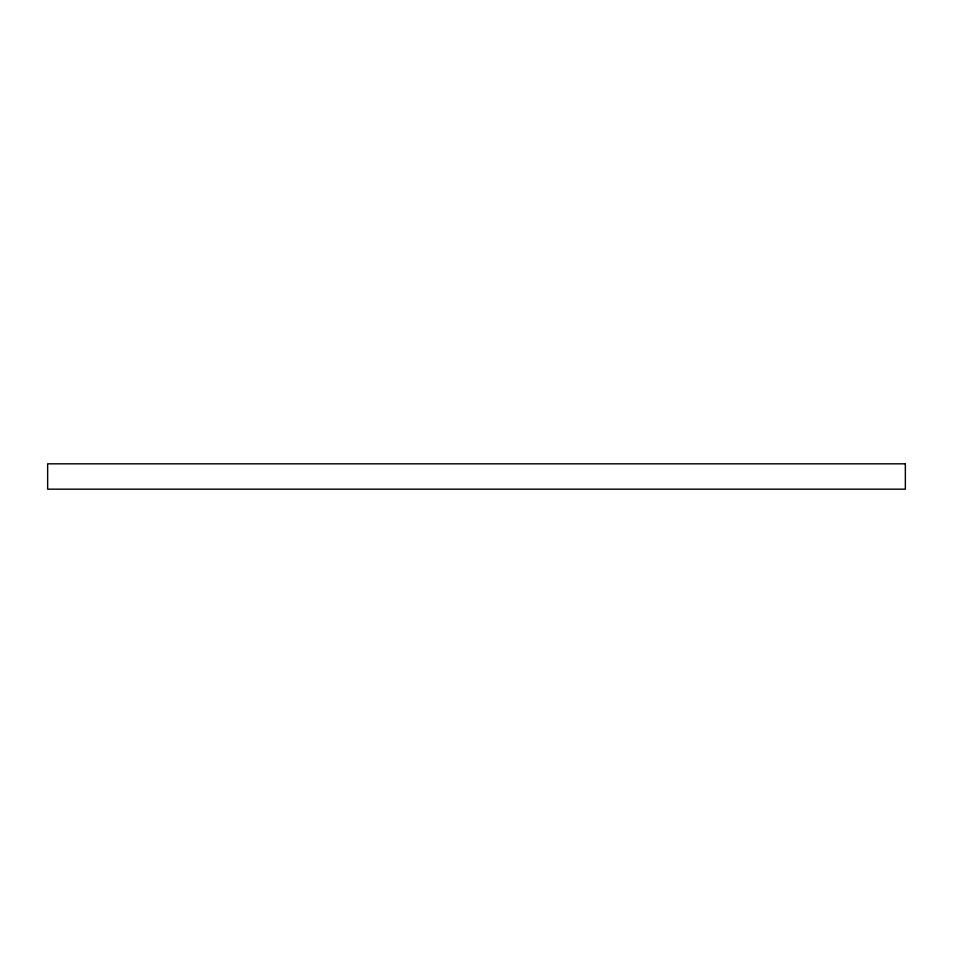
<?xml version="1.0" encoding="UTF-8"?>
<svg xmlns="http://www.w3.org/2000/svg" width="953" height="953" viewBox="0 0 953 953"><rect width="100%" height="100%" fill="white"/><g stroke="black" fill="none" stroke-linecap="round" stroke-linejoin="round"><path stroke-width="1.43" d="M905.35 463.825L47.65 463.825L47.65 489.175L905.35 489.175L905.35 463.825"/></g></svg>
